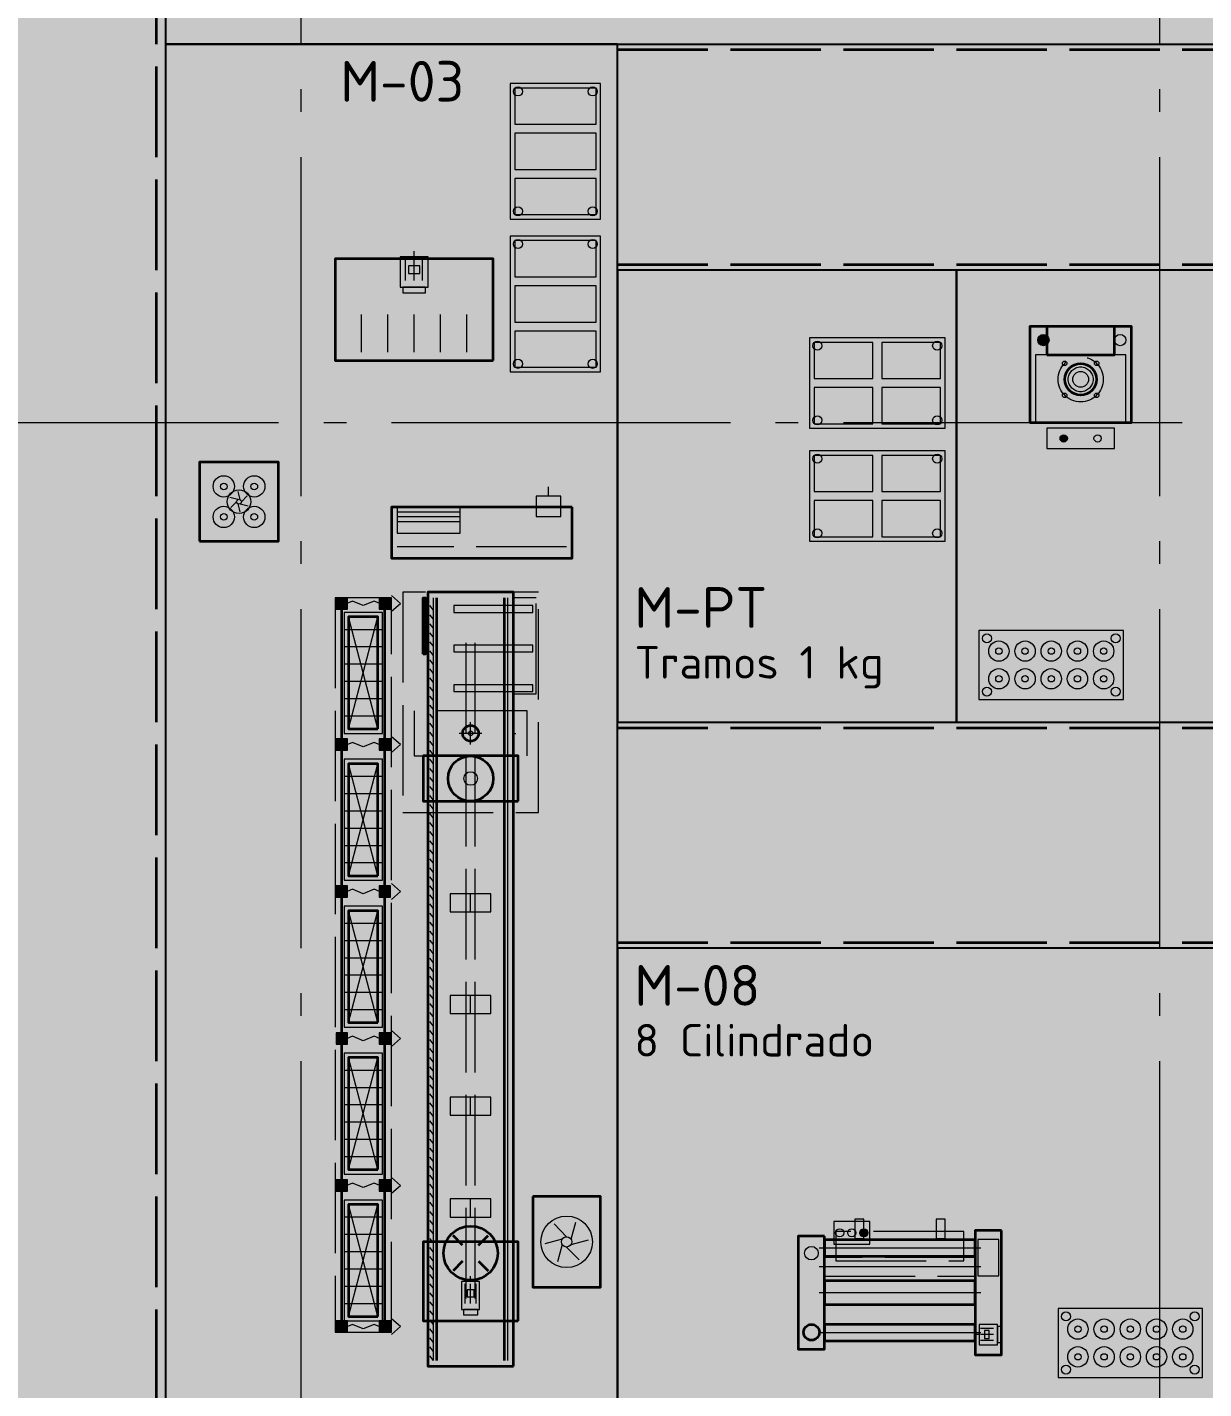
# Model space of a CAD drawing. Header units: millimetres. Extents: x 0 to 1189, y 0 to 841.
# Drawn here: x 235.9 to 287.9, y 530 to 590.2 of the extents above; entities that cross this region are included whole.
import ezdxf
from ezdxf.enums import TextEntityAlignment as Align

# ---------------------------------------------------------------- set-up
doc = ezdxf.new("R2010")
doc.units = ezdxf.units.MM
doc.linetypes.add('IRAM-E-TRAZOS', pattern=[5, 4, -1])
doc.linetypes.add('IRAM-F-TRAZO-PUNTO', pattern=[20, 15, -2, 1, -2])
for name, color, linetype, lineweight in [('A-EJE', 1, 'IRAM-F-TRAZO-PUNTO', 18), ('A-EQUIPO-FINO', 8, 'CONTINUOUS', 13), ('A-EQUIPO-OCULTO', 8, 'IRAM-E-TRAZOS', 13), ('A-EQUIPO-RELLENO', 9, 'CONTINUOUS', 13), ('A-RELLENO', 9, 'CONTINUOUS', 13), ('A-SECTOR', 1, 'CONTINUOUS', 25), ('A-SECTOR-TXT', 1, 'CONTINUOUS', 25), ('A-SEGURIDAD', 1, 'IRAM-E-TRAZOS', 18)]:
    doc.layers.add(name, color=color, linetype=linetype, lineweight=lineweight)
doc.layers.add('A-EQUIPO', color=30, linetype='CONTINUOUS', lineweight=35, true_color=0xe67800)
doc.layers.add('A-PASILLO', color=2, linetype='IRAM-E-TRAZOS', lineweight=35, true_color=0xd7a500)
doc.styles.add('ISO3098', font='isocpeur.ttf')

msp = doc.modelspace()

# ---------------------------------------------------------------- hatches: boundary and pattern name
at = {"layer": 'A-EQUIPO-RELLENO', "true_color": 0xeeeeee}
h = msp.add_hatch(color=7, dxfattribs=at)
h.dxf.hatch_style = 1
h.paths.add_polyline_path([(257.25, 581.75), (261.25, 581.75), (261.25, 587.75), (257.25, 587.75)])
at = {"layer": 'A-EQUIPO-RELLENO', "true_color": 0xfaecc8}
h = msp.add_hatch(color=7, dxfattribs=at)
h.dxf.hatch_style = 1
h.paths.add_polyline_path([(257.45, 585.95), (261.05, 585.95), (261.05, 587.55), (257.45, 587.55)])
h = msp.add_hatch(color=7, dxfattribs=at)
h.dxf.hatch_style = 1
h.paths.add_polyline_path([(257.45, 583.95), (261.05, 583.95), (261.05, 585.55), (257.45, 585.55)])
h = msp.add_hatch(color=7, dxfattribs=at)
h.dxf.hatch_style = 1
h.paths.add_polyline_path([(257.45, 581.95), (261.05, 581.95), (261.05, 583.55), (257.45, 583.55)])
at = {"layer": 'A-EQUIPO-RELLENO', "true_color": 0xeeeeee}
h = msp.add_hatch(color=7, dxfattribs=at)
h.dxf.hatch_style = 1
h.paths.add_polyline_path([(257.25, 575), (261.25, 575), (261.25, 581), (257.25, 581)])
at = {"layer": 'A-EQUIPO-RELLENO', "true_color": 0xfaecc8}
h = msp.add_hatch(color=7, dxfattribs=at)
h.dxf.hatch_style = 1
h.paths.add_polyline_path([(257.45, 579.2), (261.05, 579.2), (261.05, 580.8), (257.45, 580.8)])
at = {"layer": 'A-EQUIPO-RELLENO', "true_color": 0xd7e1d7}
h = msp.add_hatch(color=7, dxfattribs=at)
h.dxf.hatch_style = 1
h.paths.add_polyline_path([(256.5, 575.5), (256.5, 580), (249.5, 580), (249.5, 575.5)])
at = {"layer": 'A-EQUIPO-RELLENO', "true_color": 0xcdd0d4}
h = msp.add_hatch(color=7, dxfattribs=at)
h.dxf.hatch_style = 1
h.paths.add_polyline_path([(253.625, 578.74), (253.625, 580.09), (252.375, 580.09), (252.375, 578.74)])
at = {"layer": 'A-EQUIPO-RELLENO', "true_color": 0xfaecc8}
h = msp.add_hatch(color=7, dxfattribs=at)
h.dxf.hatch_style = 1
h.paths.add_polyline_path([(257.45, 577.2), (261.05, 577.2), (261.05, 578.8), (257.45, 578.8)])
h = msp.add_hatch(color=7, dxfattribs=at)
h.dxf.hatch_style = 1
h.paths.add_polyline_path([(257.45, 575.2), (261.05, 575.2), (261.05, 576.8), (257.45, 576.8)])
at = {"layer": 'A-EQUIPO-RELLENO', "true_color": 0xeeeeee}
h = msp.add_hatch(color=7, dxfattribs=at)
h.dxf.hatch_style = 1
h.paths.add_polyline_path([(280.25, 572.75), (284.75, 572.75), (284.75, 577), (280.25, 577)])
at = {"layer": 'A-EQUIPO-RELLENO', "true_color": 0xffffff}
h = msp.add_hatch(color=7, dxfattribs=at)
h.dxf.hatch_style = 1
h.paths.add_polyline_path([(281.1, 576.4), (281.091, 576.465), (281.067, 576.525), (281.027, 576.577), (280.975, 576.617), (280.915, 576.641), (280.85, 576.65), (280.785, 576.641), (280.725, 576.617), (280.673, 576.577), (280.633, 576.525), (280.609, 576.465), (280.6, 576.4), (280.609, 576.335), (280.633, 576.275), (280.673, 576.223), (280.725, 576.183), (280.785, 576.159), (280.85, 576.15), (280.915, 576.159), (280.975, 576.183), (281.027, 576.223), (281.067, 576.275), (281.091, 576.335)])
at = {"layer": 'A-EQUIPO-RELLENO', "true_color": 0xcdd0d4}
h = msp.add_hatch(color=7, dxfattribs=at)
h.dxf.hatch_style = 1
h.paths.add_polyline_path([(281, 575.75), (284, 575.75), (284, 577), (281, 577)])
at = {"layer": 'A-EQUIPO-RELLENO', "true_color": 0xeeeeee}
h = msp.add_hatch(color=7, dxfattribs=at)
h.dxf.hatch_style = 1
h.paths.add_polyline_path([(270.5, 572.5), (276.5, 572.5), (276.5, 576.5), (270.5, 576.5)])
at = {"layer": 'A-EQUIPO-RELLENO', "true_color": 0xfaecc8}
h = msp.add_hatch(color=7, dxfattribs=at)
h.dxf.hatch_style = 1
h.paths.add_polyline_path([(270.7, 574.7), (273.3, 574.7), (273.3, 576.3), (270.7, 576.3)])
h = msp.add_hatch(color=7, dxfattribs=at)
h.dxf.hatch_style = 1
h.paths.add_polyline_path([(273.7, 574.7), (276.3, 574.7), (276.3, 576.3), (273.7, 576.3)])
h = msp.add_hatch(color=7, dxfattribs=at)
h.dxf.hatch_style = 1
h.paths.add_polyline_path([(270.7, 572.7), (273.3, 572.7), (273.3, 574.3), (270.7, 574.3)])
h = msp.add_hatch(color=7, dxfattribs=at)
h.dxf.hatch_style = 1
h.paths.add_polyline_path([(273.7, 572.7), (276.3, 572.7), (276.3, 574.3), (273.7, 574.3)])
at = {"layer": 'A-EQUIPO-RELLENO', "true_color": 0xcdd0d4}
h = msp.add_hatch(color=7, dxfattribs=at)
h.dxf.hatch_style = 1
h.paths.add_polyline_path([(281, 571.6), (284, 571.6), (284, 572.5), (281, 572.5)])
at = {"layer": 'A-EQUIPO-RELLENO', "true_color": 0xdc2828}
h = msp.add_hatch(color=7, dxfattribs=at)
h.dxf.hatch_style = 1
h.paths.add_polyline_path([(281.912, 572.05), (281.906, 572.092), (281.89, 572.131), (281.865, 572.165), (281.831, 572.19), (281.792, 572.206), (281.75, 572.212), (281.708, 572.206), (281.669, 572.19), (281.635, 572.165), (281.61, 572.131), (281.594, 572.092), (281.588, 572.05), (281.594, 572.008), (281.61, 571.969), (281.635, 571.935), (281.669, 571.91), (281.708, 571.894), (281.75, 571.888), (281.792, 571.894), (281.831, 571.91), (281.865, 571.935), (281.89, 571.969), (281.906, 572.008)])
at = {"layer": 'A-EQUIPO-RELLENO', "true_color": 0xeeeeee}
h = msp.add_hatch(color=7, dxfattribs=at)
h.dxf.hatch_style = 1
h.paths.add_polyline_path([(270.5, 567.5), (276.5, 567.5), (276.5, 571.5), (270.5, 571.5)])
at = {"layer": 'A-EQUIPO-RELLENO', "true_color": 0xfaecc8}
h = msp.add_hatch(color=7, dxfattribs=at)
h.dxf.hatch_style = 1
h.paths.add_polyline_path([(270.7, 569.7), (273.3, 569.7), (273.3, 571.3), (270.7, 571.3)])
h = msp.add_hatch(color=7, dxfattribs=at)
h.dxf.hatch_style = 1
h.paths.add_polyline_path([(273.7, 569.7), (276.3, 569.7), (276.3, 571.3), (273.7, 571.3)])
at = {"layer": 'A-EQUIPO-RELLENO', "true_color": 0xe6e6dc}
h = msp.add_hatch(color=7, dxfattribs=at)
h.dxf.hatch_style = 1
h.paths.add_polyline_path([(243.5, 567.5), (247, 567.5), (247, 571), (243.5, 571)])
at = {"layer": 'A-EQUIPO-RELLENO', "true_color": 0xcdd0d4}
h = msp.add_hatch(color=7, dxfattribs=at)
h.dxf.hatch_style = 1
h.paths.add_polyline_path([(259.5, 569.5), (258.4, 569.5), (258.4, 568.6), (259.5, 568.6)])
at = {"layer": 'A-EQUIPO-RELLENO', "true_color": 0xfaecc8}
h = msp.add_hatch(color=7, dxfattribs=at)
h.dxf.hatch_style = 1
h.paths.add_polyline_path([(270.7, 567.7), (273.3, 567.7), (273.3, 569.3), (270.7, 569.3)])
h = msp.add_hatch(color=7, dxfattribs=at)
h.dxf.hatch_style = 1
h.paths.add_polyline_path([(273.7, 567.7), (276.3, 567.7), (276.3, 569.3), (273.7, 569.3)])
at = {"layer": 'A-EQUIPO-RELLENO', "true_color": 0xeedec0}
h = msp.add_hatch(color=7, dxfattribs=at)
h.dxf.hatch_style = 1
h.paths.add_polyline_path([(260, 569), (252, 569), (252, 566.75), (260, 566.75)])
at = {"layer": 'A-EQUIPO-RELLENO', "true_color": 0xeeeeee}
h = msp.add_hatch(color=7, dxfattribs=at)
h.dxf.hatch_style = 1
h.paths.add_polyline_path([(257.4, 531), (257.4, 565.25), (253.6, 565.25), (253.6, 531)])
at = {"layer": 'A-EQUIPO-RELLENO', "true_color": 0x969ba0}
h = msp.add_hatch(color=7, dxfattribs=at)
h.dxf.hatch_style = 1
h.paths.add_polyline_path([(250.05, 564.5), (250.05, 565), (249.55, 565), (249.55, 564.5)])
h = msp.add_hatch(color=7, dxfattribs=at)
h.dxf.hatch_style = 1
h.paths.add_polyline_path([(251.95, 564.5), (251.95, 565), (251.45, 565), (251.45, 564.5)])
at = {"layer": 'A-EQUIPO-RELLENO', "true_color": 0xcdd0d4}
h = msp.add_hatch(color=7, dxfattribs=at)
h.dxf.hatch_style = 1
h.paths.add_polyline_path([(253.4, 562.5), (253.4, 565), (253.5, 565), (253.5, 562.5)])
h = msp.add_hatch(color=7, dxfattribs=at)
h.dxf.hatch_style = 1
h.paths.add_polyline_path([(258.25, 564.35), (258.25, 564.65), (254.75, 564.65), (254.75, 564.35)])
at = {"layer": 'A-EQUIPO-RELLENO', "true_color": 0xeedec0}
h = msp.add_hatch(color=7, dxfattribs=at)
h.dxf.hatch_style = 1
h.paths.add_polyline_path([(251.6, 559), (251.6, 564.35), (249.9, 564.35), (249.9, 559)])
at = {"layer": 'A-EQUIPO-RELLENO', "true_color": 0xeeeeee}
h = msp.add_hatch(color=7, dxfattribs=at)
h.dxf.hatch_style = 1
h.paths.add_polyline_path([(278, 560.5), (284.4, 560.5), (284.4, 563.55), (278, 563.55)])
at = {"layer": 'A-EQUIPO-RELLENO', "true_color": 0xcdd0d4}
h = msp.add_hatch(color=7, dxfattribs=at)
h.dxf.hatch_style = 1
h.paths.add_polyline_path([(258.25, 562.6), (258.25, 562.9), (254.75, 562.9), (254.75, 562.6)])
h = msp.add_hatch(color=7, dxfattribs=at)
h.dxf.hatch_style = 1
h.paths.add_polyline_path([(258.25, 560.85), (258.25, 561.15), (254.75, 561.15), (254.75, 560.85)])
at = {"layer": 'A-EQUIPO-RELLENO', "true_color": 0xe2e7ee}
h = msp.add_hatch(color=7, dxfattribs=at)
h.dxf.hatch_style = 1
h.paths.add_polyline_path([(258, 558), (258, 560), (253, 560), (253, 558)])
at = {"layer": 'A-EQUIPO-RELLENO', "true_color": 0x969ba0}
h = msp.add_hatch(color=7, dxfattribs=at)
h.dxf.hatch_style = 1
h.paths.add_polyline_path([(250.05, 558.25), (250.05, 558.75), (249.55, 558.75), (249.55, 558.25)])
h = msp.add_hatch(color=7, dxfattribs=at)
h.dxf.hatch_style = 1
h.paths.add_polyline_path([(251.95, 558.25), (251.95, 558.75), (251.45, 558.75), (251.45, 558.25)])
at = {"layer": 'A-EQUIPO-RELLENO', "true_color": 0xeedec0}
h = msp.add_hatch(color=7, dxfattribs=at)
h.dxf.hatch_style = 1
h.paths.add_polyline_path([(251.6, 552.5), (251.6, 557.85), (249.9, 557.85), (249.9, 552.5)])
at = {"layer": 'A-EQUIPO-RELLENO', "true_color": 0xcdd0d4}
h = msp.add_hatch(color=7, dxfattribs=at)
h.dxf.hatch_style = 1
h.paths.add_polyline_path([(257.6, 556), (257.6, 558), (253.4, 558), (253.4, 556)])
at = {"layer": 'A-EQUIPO-RELLENO', "true_color": 0x969ba0}
h = msp.add_hatch(color=7, dxfattribs=at)
h.dxf.hatch_style = 1
h.paths.add_polyline_path([(250.05, 551.75), (250.05, 552.25), (249.55, 552.25), (249.55, 551.75)])
h = msp.add_hatch(color=7, dxfattribs=at)
h.dxf.hatch_style = 1
h.paths.add_polyline_path([(251.95, 551.75), (251.95, 552.25), (251.45, 552.25), (251.45, 551.75)])
at = {"layer": 'A-EQUIPO-RELLENO', "true_color": 0xcdd0d4}
h = msp.add_hatch(color=7, dxfattribs=at)
h.dxf.hatch_style = 1
h.paths.add_polyline_path([(256.4, 551.1), (256.4, 551.9), (254.6, 551.9), (254.6, 551.1)])
at = {"layer": 'A-EQUIPO-RELLENO', "true_color": 0xeedec0}
h = msp.add_hatch(color=7, dxfattribs=at)
h.dxf.hatch_style = 1
h.paths.add_polyline_path([(251.6, 546), (251.6, 551.35), (249.9, 551.35), (249.9, 546)])
at = {"layer": 'A-EQUIPO-RELLENO', "true_color": 0xcdd0d4}
h = msp.add_hatch(color=7, dxfattribs=at)
h.dxf.hatch_style = 1
h.paths.add_polyline_path([(256.4, 546.6), (256.4, 547.4), (254.6, 547.4), (254.6, 546.6)])
at = {"layer": 'A-EQUIPO-RELLENO', "true_color": 0x969ba0}
h = msp.add_hatch(color=7, dxfattribs=at)
h.dxf.hatch_style = 1
h.paths.add_polyline_path([(250.05, 545.25), (250.05, 545.75), (249.55, 545.75), (249.55, 545.25)])
h = msp.add_hatch(color=7, dxfattribs=at)
h.dxf.hatch_style = 1
h.paths.add_polyline_path([(251.95, 545.25), (251.95, 545.75), (251.45, 545.75), (251.45, 545.25)])
at = {"layer": 'A-EQUIPO-RELLENO', "true_color": 0xeedec0}
h = msp.add_hatch(color=7, dxfattribs=at)
h.dxf.hatch_style = 1
h.paths.add_polyline_path([(251.6, 539.5), (251.6, 544.85), (249.9, 544.85), (249.9, 539.5)])
at = {"layer": 'A-EQUIPO-RELLENO', "true_color": 0xcdd0d4}
h = msp.add_hatch(color=7, dxfattribs=at)
h.dxf.hatch_style = 1
h.paths.add_polyline_path([(256.4, 542.1), (256.4, 542.9), (254.6, 542.9), (254.6, 542.1)])
at = {"layer": 'A-EQUIPO-RELLENO', "true_color": 0x969ba0}
h = msp.add_hatch(color=7, dxfattribs=at)
h.dxf.hatch_style = 1
h.paths.add_polyline_path([(250.05, 538.75), (250.05, 539.25), (249.55, 539.25), (249.55, 538.75)])
h = msp.add_hatch(color=7, dxfattribs=at)
h.dxf.hatch_style = 1
h.paths.add_polyline_path([(251.95, 538.75), (251.95, 539.25), (251.45, 539.25), (251.45, 538.75)])
at = {"layer": 'A-EQUIPO-RELLENO', "true_color": 0xeedec0}
h = msp.add_hatch(color=7, dxfattribs=at)
h.dxf.hatch_style = 1
h.paths.add_polyline_path([(251.6, 533), (251.6, 538.35), (249.9, 538.35), (249.9, 533)])
at = {"layer": 'A-EQUIPO-RELLENO', "true_color": 0xcdd0d4}
h = msp.add_hatch(color=7, dxfattribs=at)
h.dxf.hatch_style = 1
h.paths.add_polyline_path([(256.4, 537.6), (256.4, 538.4), (254.6, 538.4), (254.6, 537.6)])
at = {"layer": 'A-EQUIPO-RELLENO', "true_color": 0xd7e6f5}
h = msp.add_hatch(color=7, dxfattribs=at)
h.dxf.hatch_style = 1
h.paths.add_polyline_path([(258.25, 538.5), (258.25, 534.5), (261.25, 534.5), (261.25, 538.5)])
at = {"layer": 'A-EQUIPO-RELLENO', "true_color": 0xcdd0d4}
h = msp.add_hatch(color=7, dxfattribs=at)
h.dxf.hatch_style = 1
h.paths.add_polyline_path([(273.17, 537.4), (271.57, 537.4), (271.57, 536.4), (273.17, 536.4)])
h = msp.add_hatch(color=7, dxfattribs=at)
h.dxf.hatch_style = 1
h.paths.add_polyline_path([(272.9, 537.5), (272.5, 537.5), (272.5, 536.642), (272.9, 536.642)])
h = msp.add_hatch(color=7, dxfattribs=at)
h.dxf.hatch_style = 1
h.paths.add_polyline_path([(276.5, 537.5), (276.1, 537.5), (276.1, 536.642), (276.5, 536.642)])
at = {"layer": 'A-EQUIPO-RELLENO', "true_color": 0xdc2828}
h = msp.add_hatch(color=7, dxfattribs=at)
h.dxf.hatch_style = 1
h.paths.add_polyline_path([(272.723, 536.9), (272.729, 536.853), (272.747, 536.81), (272.776, 536.773), (272.813, 536.744), (272.857, 536.726), (272.903, 536.72), (272.95, 536.726), (272.993, 536.744), (273.031, 536.773), (273.059, 536.81), (273.077, 536.853), (273.083, 536.9), (273.077, 536.947), (273.059, 536.99), (273.031, 537.027), (272.993, 537.056), (272.95, 537.074), (272.903, 537.08), (272.857, 537.074), (272.813, 537.056), (272.776, 537.027), (272.747, 536.99), (272.729, 536.947)])
at = {"layer": 'A-EQUIPO-RELLENO', "true_color": 0xcdd0d4}
h = msp.add_hatch(color=7, dxfattribs=at)
h.dxf.hatch_style = 1
h.paths.add_polyline_path([(279, 537), (277.83, 537), (277.83, 531.5), (279, 531.5)])
h = msp.add_hatch(color=7, dxfattribs=at)
h.dxf.hatch_style = 1
h.paths.add_polyline_path([(257.6, 533), (257.6, 536.5), (253.4, 536.5), (253.4, 533)])
h = msp.add_hatch(color=7, dxfattribs=at)
h.dxf.hatch_style = 1
h.paths.add_polyline_path([(271.17, 536.75), (270, 536.75), (270, 531.75), (271.17, 531.75)])
at = {"layer": 'A-EQUIPO-RELLENO', "true_color": 0xeeeeee}
h = msp.add_hatch(color=7, dxfattribs=at)
h.dxf.hatch_style = 1
h.paths.add_polyline_path([(277.83, 536.59), (271.17, 536.59), (271.17, 535.862), (277.83, 535.862)])
h = msp.add_hatch(color=7, dxfattribs=at)
h.dxf.hatch_style = 1
h.paths.add_polyline_path([(278.883, 536.6), (277.947, 536.6), (277.947, 535), (278.883, 535)])
at = {"layer": 'A-EQUIPO-RELLENO', "true_color": 0xcdd0d4}
h = msp.add_hatch(color=7, dxfattribs=at)
h.dxf.hatch_style = 1
h.paths.add_polyline_path([(255.9, 533.5), (255.9, 534.75), (255.1, 534.75), (255.1, 533.5)])
at = {"layer": 'A-EQUIPO-RELLENO', "true_color": 0xe2e7ee}
h = msp.add_hatch(color=7, dxfattribs=at)
h.dxf.hatch_style = 1
h.paths.add_polyline_path([(277.83, 534.77), (271.17, 534.77), (271.17, 533.73), (277.83, 533.73)])
at = {"layer": 'A-EQUIPO-RELLENO', "true_color": 0xeeeeee}
h = msp.add_hatch(color=7, dxfattribs=at)
h.dxf.hatch_style = 1
h.paths.add_polyline_path([(281.5, 530.5), (287.9, 530.5), (287.9, 533.55), (281.5, 533.55)])
at = {"layer": 'A-EQUIPO-RELLENO', "true_color": 0x969ba0}
h = msp.add_hatch(color=7, dxfattribs=at)
h.dxf.hatch_style = 1
h.paths.add_polyline_path([(250.05, 532.5), (250.05, 533), (249.55, 533), (249.55, 532.5)])
h = msp.add_hatch(color=7, dxfattribs=at)
h.dxf.hatch_style = 1
h.paths.add_polyline_path([(251.95, 532.5), (251.95, 533), (251.45, 533), (251.45, 532.5)])
at = {"layer": 'A-EQUIPO-RELLENO', "true_color": 0xeeeeee}
h = msp.add_hatch(color=7, dxfattribs=at)
h.dxf.hatch_style = 1
h.paths.add_polyline_path([(277.83, 532.846), (271.17, 532.846), (271.17, 532.118), (277.83, 532.118)])
at = {"layer": 'A-EQUIPO-RELLENO', "true_color": 0xcdd0d4}
h = msp.add_hatch(color=7, dxfattribs=at)
h.dxf.hatch_style = 1
h.paths.add_polyline_path([(278.825, 532.85), (278.005, 532.85), (278.005, 531.95), (278.825, 531.95)])
at = {"layer": 'A-RELLENO', "true_color": 0xe2e2e2}
h = msp.add_hatch(color=7, dxfattribs=at)
h.dxf.hatch_style = 1
h.paths.add_polyline_path([(217, 484.5), (242, 484.5), (242, 619.5), (217, 619.5)])
at = {"layer": 'A-RELLENO', "true_color": 0xfde4c8}
h = msp.add_hatch(color=7, dxfattribs=at)
h.dxf.hatch_style = 1
h.paths.add_polyline_path([(242, 589.5), (299, 589.5), (299, 609.5), (242, 609.5)])
h = msp.add_hatch(color=7, dxfattribs=at)
h.dxf.hatch_style = 1
h.paths.add_polyline_path([(242, 521.5), (262, 521.5), (262, 589.5), (242, 589.5)])
at = {"layer": 'A-RELLENO', "true_color": 0xf6f6f6}
h = msp.add_hatch(color=7, dxfattribs=at)
h.dxf.hatch_style = 1
h.paths.add_polyline_path([(262, 579.5), (348.5, 579.5), (348.5, 589.5), (262, 589.5)])
at = {"layer": 'A-RELLENO', "true_color": 0xfde4c8}
h = msp.add_hatch(color=7, dxfattribs=at)
h.dxf.hatch_style = 1
h.paths.add_polyline_path([(262, 559.5), (277, 559.5), (277, 579.5), (262, 579.5)])
h = msp.add_hatch(color=7, dxfattribs=at)
h.dxf.hatch_style = 1
h.paths.add_polyline_path([(277, 559.5), (305, 559.5), (305, 579.5), (277, 579.5)])
at = {"layer": 'A-RELLENO', "true_color": 0xf6f6f6}
h = msp.add_hatch(color=7, dxfattribs=at)
h.dxf.hatch_style = 1
h.paths.add_polyline_path([(262, 549.5), (348.5, 549.5), (348.5, 559.5), (262, 559.5)])
at = {"layer": 'A-RELLENO', "true_color": 0xfde4c8}
h = msp.add_hatch(color=7, dxfattribs=at)
h.dxf.hatch_style = 1
h.paths.add_polyline_path([(262, 529.5), (289, 529.5), (289, 549.5), (262, 549.5)])

# ---------------------------------------------------------------- linework, layer by layer
at = {"layer": 'A-EJE'}
for p, q in [((248, 369.5), (248, 622.5)), ((286, 369.5), (286, 622.5)), ((152, 572.75), (572, 572.75)), ((278.08, 536.226), (270.92, 536.226)), ((278.08, 535.394), (270.92, 535.394)), ((278.08, 534.25), (270.92, 534.25)), ((278.08, 532.482), (270.92, 532.482))]:
    msp.add_line(p, q, dxfattribs=at)
at = {"layer": 'A-EQUIPO'}
for p, q in [((249.8, 532.5), (249.8, 565)), ((251.7, 532.5), (251.7, 565)), ((254, 531.25), (254, 565)), ((257, 531.25), (257, 565)), ((255.146, 536.354), (254.722, 536.778)), ((255.854, 536.354), (256.278, 536.778)), ((255.146, 535.646), (254.722, 535.222)), ((255.854, 535.646), (256.278, 535.222))]:
    msp.add_line(p, q, dxfattribs=at)
for points in [[(256.5, 575.5), (256.5, 580), (249.5, 580), (249.5, 575.5)], [(280.25, 572.75), (284.75, 572.75), (284.75, 577), (280.25, 577)], [(281, 575.75), (284, 575.75), (284, 577), (281, 577)], [(243.5, 567.5), (247, 567.5), (247, 571), (243.5, 571)], [(260, 569), (252, 569), (252, 566.75), (260, 566.75)], [(257.4, 531), (257.4, 565.25), (253.6, 565.25), (253.6, 531)], [(253.4, 562.5), (253.4, 565), (253.5, 565), (253.5, 562.5)], [(251.4, 559.2), (251.4, 564.15), (250.1, 564.15), (250.1, 559.2)], [(257.6, 556), (257.6, 558), (253.4, 558), (253.4, 556)], [(251.4, 552.7), (251.4, 557.65), (250.1, 557.65), (250.1, 552.7)], [(251.4, 546.2), (251.4, 551.15), (250.1, 551.15), (250.1, 546.2)], [(251.4, 539.7), (251.4, 544.65), (250.1, 544.65), (250.1, 539.7)], [(251.4, 533.2), (251.4, 538.15), (250.1, 538.15), (250.1, 533.2)], [(258.25, 538.5), (258.25, 534.5), (261.25, 534.5), (261.25, 538.5)], [(279, 537), (277.83, 537), (277.83, 531.5), (279, 531.5)], [(257.6, 533), (257.6, 536.5), (253.4, 536.5), (253.4, 533)], [(271.17, 536.75), (270, 536.75), (270, 531.75), (271.17, 531.75)], [(277.83, 536.59), (271.17, 536.59), (271.17, 535.862), (277.83, 535.862)], [(277.83, 534.77), (271.17, 534.77), (271.17, 533.73), (277.83, 533.73)], [(277.83, 532.846), (271.17, 532.846), (271.17, 532.118), (277.83, 532.118)]]:
    msp.add_lwpolyline(points, close=True, dxfattribs=at)
for centre, radius in [((282.5, 574.663), 0.7), ((255.5, 559), 0.35), ((255.5, 557), 1), ((255.5, 536), 1.2), ((270.585, 532.5), 0.35)]:
    msp.add_circle(centre, radius, dxfattribs=at)
at = {"layer": 'A-EQUIPO-FINO'}
for p, q in [((253, 580.09), (253, 580.333)), ((252.625, 579.037), (252.625, 579.982)), ((253, 579.037), (253, 579.982)), ((253.375, 579.037), (253.375, 579.982)), ((250.667, 575.86), (250.667, 577.525)), ((251.833, 575.86), (251.833, 577.525)), ((253, 575.86), (253, 577.525)), ((254.167, 575.86), (254.167, 577.525)), ((255.333, 575.86), (255.333, 577.525)), ((280.712, 576.538), (280.673, 576.577)), ((280.85, 576.595), (280.85, 576.65)), ((280.85, 576.4), (281.025, 576.525)), ((280.988, 576.538), (281.027, 576.577)), ((280.655, 576.4), (280.6, 576.4)), ((280.712, 576.262), (280.673, 576.223)), ((280.988, 576.262), (281.027, 576.223)), ((281.045, 576.4), (281.1, 576.4)), ((258.95, 569.5), (258.95, 569.9)), ((255.04, 568.788), (252.25, 568.788)), ((255.04, 568.575), (252.25, 568.575)), ((255.04, 568.362), (252.25, 568.362)), ((253.4, 562.5), (253.5, 565)), ((253.85, 564.45), (253.7, 564.65)), ((253.85, 531.25), (253.85, 565)), ((257.15, 531.25), (257.15, 565)), ((251.4, 559.2), (250.1, 564.15)), ((250.1, 559.2), (251.4, 564.15)), ((253.85, 564.05), (253.7, 564.25)), ((251.6, 563.586), (249.9, 563.586)), ((253.85, 563.65), (253.7, 563.85)), ((253.85, 563.25), (253.7, 563.45)), ((251.6, 562.821), (249.9, 562.821)), ((253.85, 562.85), (253.7, 563.05)), ((253.85, 562.45), (253.7, 562.65)), ((253.85, 562.05), (253.7, 562.25)), ((251.6, 562.057), (249.9, 562.057)), ((253.85, 561.65), (253.7, 561.85)), ((251.6, 561.293), (249.9, 561.293)), ((253.85, 561.25), (253.7, 561.45)), ((253.85, 560.85), (253.7, 561.05)), ((251.6, 560.529), (249.9, 560.529)), ((253.85, 560.45), (253.7, 560.65)), ((251.6, 559.764), (249.9, 559.764)), ((253.85, 560.05), (253.7, 560.25)), ((253.85, 559.65), (253.7, 559.85)), ((253.85, 559.25), (253.7, 559.45)), ((255.5, 558.5), (255.5, 559.5)), ((253.85, 558.85), (253.7, 559.05)), ((253.85, 558.45), (253.7, 558.65)), ((256, 559), (255, 559)), ((253.85, 558.05), (253.7, 558.25)), ((253.85, 557.65), (253.7, 557.85)), ((251.4, 552.7), (250.1, 557.65)), ((250.1, 552.7), (251.4, 557.65)), ((253.85, 557.25), (253.7, 557.45)), ((251.6, 557.086), (249.9, 557.086)), ((253.85, 556.85), (253.7, 557.05)), ((253.85, 556.45), (253.7, 556.65)), ((251.6, 556.321), (249.9, 556.321)), ((253.85, 556.05), (253.7, 556.25)), ((251.6, 555.557), (249.9, 555.557)), ((253.85, 555.65), (253.7, 555.85)), ((253.85, 555.25), (253.7, 555.45)), ((253.85, 554.85), (253.7, 555.05)), ((251.6, 554.793), (249.9, 554.793)), ((253.85, 554.45), (253.7, 554.65)), ((253.85, 554.05), (253.7, 554.25)), ((251.6, 554.029), (249.9, 554.029)), ((253.85, 553.65), (253.7, 553.85)), ((251.6, 553.264), (249.9, 553.264)), ((253.85, 553.25), (253.7, 553.45)), ((253.85, 552.85), (253.7, 553.05)), ((253.85, 552.45), (253.7, 552.65)), ((253.85, 552.05), (253.7, 552.25)), ((253.85, 551.65), (253.7, 551.85)), ((255.5, 551.1), (255.5, 551.9)), ((253.85, 551.25), (253.7, 551.45)), ((251.4, 546.2), (250.1, 551.15)), ((250.1, 546.2), (251.4, 551.15)), ((253.85, 550.85), (253.7, 551.05)), ((253.85, 550.45), (253.7, 550.65)), ((251.6, 550.586), (249.9, 550.586)), ((253.85, 550.05), (253.7, 550.25)), ((251.6, 549.821), (249.9, 549.821)), ((253.85, 549.65), (253.7, 549.85)), ((253.85, 549.25), (253.7, 549.45)), ((251.6, 549.057), (249.9, 549.057)), ((253.85, 548.85), (253.7, 549.05)), ((251.6, 548.293), (249.9, 548.293)), ((253.85, 548.45), (253.7, 548.65)), ((253.85, 548.05), (253.7, 548.25)), ((253.85, 547.65), (253.7, 547.85)), ((251.6, 547.529), (249.9, 547.529)), ((253.85, 547.25), (253.7, 547.45)), ((253.85, 546.85), (253.7, 547.05)), ((255.5, 546.6), (255.5, 547.4)), ((251.6, 546.764), (249.9, 546.764)), ((253.85, 546.45), (253.7, 546.65)), ((253.85, 546.05), (253.7, 546.25)), ((253.85, 545.65), (253.7, 545.85)), ((253.85, 545.25), (253.7, 545.45)), ((251.4, 539.7), (250.1, 544.65)), ((250.1, 539.7), (251.4, 544.65)), ((253.85, 544.85), (253.7, 545.05)), ((253.85, 544.45), (253.7, 544.65)), ((251.6, 544.086), (249.9, 544.086)), ((253.85, 544.05), (253.7, 544.25)), ((253.85, 543.65), (253.7, 543.85)), ((253.85, 543.25), (253.7, 543.45)), ((251.6, 543.321), (249.9, 543.321)), ((253.85, 542.85), (253.7, 543.05)), ((255.5, 542.1), (255.5, 542.9)), ((251.6, 542.557), (249.9, 542.557)), ((253.85, 542.45), (253.7, 542.65)), ((253.85, 542.05), (253.7, 542.25)), ((251.6, 541.793), (249.9, 541.793)), ((253.85, 541.65), (253.7, 541.85)), ((251.6, 541.029), (249.9, 541.029)), ((253.85, 541.25), (253.7, 541.45)), ((253.85, 540.85), (253.7, 541.05)), ((253.85, 540.45), (253.7, 540.65)), ((251.6, 540.264), (249.9, 540.264)), ((253.85, 540.05), (253.7, 540.25)), ((253.85, 539.65), (253.7, 539.85)), ((253.85, 539.25), (253.7, 539.45)), ((253.85, 538.85), (253.7, 539.05)), ((253.85, 538.45), (253.7, 538.65)), ((251.4, 533.2), (250.1, 538.15)), ((250.1, 533.2), (251.4, 538.15)), ((253.85, 538.05), (253.7, 538.25)), ((255.5, 537.6), (255.5, 538.4)), ((251.6, 537.586), (249.9, 537.586)), ((253.85, 537.65), (253.7, 537.85)), ((253.85, 537.25), (253.7, 537.45)), ((251.6, 536.821), (249.9, 536.821)), ((253.85, 536.85), (253.7, 537.05)), ((253.85, 536.45), (253.7, 536.65)), ((253.85, 536.05), (253.7, 536.25)), ((251.6, 536.057), (249.9, 536.057)), ((253.85, 535.65), (253.7, 535.85)), ((251.6, 535.293), (249.9, 535.293)), ((253.85, 535.25), (253.7, 535.45)), ((253.85, 534.85), (253.7, 535.05)), ((255.5, 534.75), (255.5, 534.975)), ((251.6, 534.529), (249.9, 534.529)), ((253.85, 534.45), (253.7, 534.65)), ((255.26, 533.775), (255.26, 534.65)), ((255.5, 533.775), (255.5, 534.65)), ((255.74, 533.775), (255.74, 534.65)), ((251.6, 533.764), (249.9, 533.764)), ((253.85, 534.05), (253.7, 534.25)), ((253.85, 533.65), (253.7, 533.85)), ((253.85, 533.25), (253.7, 533.45)), ((253.85, 532.85), (253.7, 533.05)), ((253.85, 532.45), (253.7, 532.65)), ((278.644, 532.67), (278.071, 532.67)), ((253.85, 532.05), (253.7, 532.25)), ((278.005, 532.4), (277.858, 532.4)), ((278.644, 532.4), (278.071, 532.4)), ((278.644, 532.13), (278.071, 532.13)), ((253.85, 531.65), (253.7, 531.85)), ((253.85, 531.25), (253.7, 531.45))]:
    msp.add_line(p, q, dxfattribs=at)
for points in [[(257.25, 581.75), (261.25, 581.75), (261.25, 587.75), (257.25, 587.75)], [(257.45, 585.95), (261.05, 585.95), (261.05, 587.55), (257.45, 587.55)], [(257.45, 583.95), (261.05, 583.95), (261.05, 585.55), (257.45, 585.55)], [(257.45, 581.95), (261.05, 581.95), (261.05, 583.55), (257.45, 583.55)], [(257.25, 575), (261.25, 575), (261.25, 581), (257.25, 581)], [(257.45, 579.2), (261.05, 579.2), (261.05, 580.8), (257.45, 580.8)], [(253.625, 578.74), (253.625, 580.09), (252.375, 580.09), (252.375, 578.74)], [(253.25, 579.348), (253.25, 579.685), (252.75, 579.685), (252.75, 579.348)], [(253.5, 578.497), (253.5, 578.74), (252.5, 578.74), (252.5, 578.497)], [(257.45, 577.2), (261.05, 577.2), (261.05, 578.8), (257.45, 578.8)], [(257.45, 575.2), (261.05, 575.2), (261.05, 576.8), (257.45, 576.8)], [(270.5, 572.5), (276.5, 572.5), (276.5, 576.5), (270.5, 576.5)], [(270.7, 574.7), (273.3, 574.7), (273.3, 576.3), (270.7, 576.3)], [(273.7, 574.7), (276.3, 574.7), (276.3, 576.3), (273.7, 576.3)], [(270.7, 572.7), (273.3, 572.7), (273.3, 574.3), (270.7, 574.3)], [(273.7, 572.7), (276.3, 572.7), (276.3, 574.3), (273.7, 574.3)], [(281, 571.6), (284, 571.6), (284, 572.5), (281, 572.5)], [(270.5, 567.5), (276.5, 567.5), (276.5, 571.5), (270.5, 571.5)], [(270.7, 569.7), (273.3, 569.7), (273.3, 571.3), (270.7, 571.3)], [(273.7, 569.7), (276.3, 569.7), (276.3, 571.3), (273.7, 571.3)], [(259.5, 569.5), (258.4, 569.5), (258.4, 568.6), (259.5, 568.6)], [(270.7, 567.7), (273.3, 567.7), (273.3, 569.3), (270.7, 569.3)], [(273.7, 567.7), (276.3, 567.7), (276.3, 569.3), (273.7, 569.3)], [(255.04, 569), (252.25, 569), (252.25, 567.85), (255.04, 567.85)], [(250.05, 564.5), (250.05, 565), (249.55, 565), (249.55, 564.5)], [(251.95, 564.5), (251.95, 565), (251.45, 565), (251.45, 564.5)], [(258.25, 564.35), (258.25, 564.65), (254.75, 564.65), (254.75, 564.35)], [(251.6, 559), (251.6, 564.35), (249.9, 564.35), (249.9, 559)], [(278, 560.5), (284.4, 560.5), (284.4, 563.55), (278, 563.55)], [(258.25, 562.6), (258.25, 562.9), (254.75, 562.9), (254.75, 562.6)], [(258.25, 560.85), (258.25, 561.15), (254.75, 561.15), (254.75, 560.85)], [(250.05, 558.25), (250.05, 558.75), (249.55, 558.75), (249.55, 558.25)], [(251.95, 558.25), (251.95, 558.75), (251.45, 558.75), (251.45, 558.25)], [(251.6, 552.5), (251.6, 557.85), (249.9, 557.85), (249.9, 552.5)], [(250.05, 551.75), (250.05, 552.25), (249.55, 552.25), (249.55, 551.75)], [(251.95, 551.75), (251.95, 552.25), (251.45, 552.25), (251.45, 551.75)], [(256.4, 551.1), (256.4, 551.9), (254.6, 551.9), (254.6, 551.1)], [(251.6, 546), (251.6, 551.35), (249.9, 551.35), (249.9, 546)], [(256.4, 546.6), (256.4, 547.4), (254.6, 547.4), (254.6, 546.6)], [(250.05, 545.25), (250.05, 545.75), (249.55, 545.75), (249.55, 545.25)], [(251.95, 545.25), (251.95, 545.75), (251.45, 545.75), (251.45, 545.25)], [(251.6, 539.5), (251.6, 544.85), (249.9, 544.85), (249.9, 539.5)], [(256.4, 542.1), (256.4, 542.9), (254.6, 542.9), (254.6, 542.1)], [(250.05, 538.75), (250.05, 539.25), (249.55, 539.25), (249.55, 538.75)], [(251.95, 538.75), (251.95, 539.25), (251.45, 539.25), (251.45, 538.75)], [(251.6, 533), (251.6, 538.35), (249.9, 538.35), (249.9, 533)], [(256.4, 537.6), (256.4, 538.4), (254.6, 538.4), (254.6, 537.6)], [(273.17, 537.4), (271.57, 537.4), (271.57, 536.4), (273.17, 536.4)], [(272.9, 537.5), (272.5, 537.5), (272.5, 536.642), (272.9, 536.642)], [(276.5, 537.5), (276.1, 537.5), (276.1, 536.642), (276.5, 536.642)], [(278.883, 536.6), (277.947, 536.6), (277.947, 535), (278.883, 535)], [(255.9, 533.5), (255.9, 534.75), (255.1, 534.75), (255.1, 533.5)], [(255.66, 534.062), (255.66, 534.375), (255.34, 534.375), (255.34, 534.062)], [(255.82, 533.275), (255.82, 533.5), (255.18, 533.5), (255.18, 533.275)], [(281.5, 530.5), (287.9, 530.5), (287.9, 533.55), (281.5, 533.55)], [(250.05, 532.5), (250.05, 533), (249.55, 533), (249.55, 532.5)], [(251.95, 532.5), (251.95, 533), (251.45, 533), (251.45, 532.5)], [(278.825, 532.85), (278.005, 532.85), (278.005, 531.95), (278.825, 531.95)], [(278.456, 532.58), (278.251, 532.58), (278.251, 532.22), (278.456, 532.22)], [(278.972, 532.76), (278.825, 532.76), (278.825, 532.04), (278.972, 532.04)]]:
    msp.add_lwpolyline(points, close=True, dxfattribs=at)
for points in [[(245.197, 569.341), (244.846, 569.439)], [(245.303, 569.341), (245.211, 569.695)], [(245.355, 569.25), (245.616, 569.506)], [(245.145, 569.25), (244.884, 568.994)], [(245.197, 569.159), (245.289, 568.805)], [(245.303, 569.159), (245.654, 569.061)], [(251.7, 564.65), (251.225, 564.85), (250.75, 564.65), (250.275, 564.85), (249.8, 564.65)], [(251.7, 558.4), (251.225, 558.6), (250.75, 558.4), (250.275, 558.6), (249.8, 558.4)], [(251.7, 551.9), (251.225, 552.1), (250.75, 551.9), (250.275, 552.1), (249.8, 551.9)], [(251.7, 545.4), (251.225, 545.6), (250.75, 545.4), (250.275, 545.6), (249.8, 545.4)], [(251.7, 538.9), (251.225, 539.1), (250.75, 538.9), (250.275, 539.1), (249.8, 538.9)], [(259.947, 536.614), (260.16, 537.378)], [(259.75, 536.728), (259.194, 537.294)], [(259.553, 536.614), (258.785, 536.416)], [(259.553, 536.386), (259.34, 535.622)], [(259.75, 536.272), (260.306, 535.706)], [(259.947, 536.386), (260.715, 536.584)], [(251.7, 532.65), (251.225, 532.85), (250.75, 532.65), (250.275, 532.85), (249.8, 532.65)]]:
    msp.add_lwpolyline(points, dxfattribs=at)
for centre, radius in [((257.6, 587.4), 0.2), ((260.9, 587.4), 0.2), ((257.6, 582.1), 0.2), ((260.9, 582.1), 0.2), ((257.6, 580.65), 0.2), ((260.9, 580.65), 0.2), ((280.85, 576.4), 0.25), ((284.25, 576.4), 0.25), ((270.85, 576.15), 0.2), ((276.15, 576.15), 0.2), ((257.6, 575.35), 0.2), ((260.9, 575.35), 0.2), ((281.793, 575.37), 0.1), ((283.207, 575.37), 0.1), ((282.5, 574.663), 0.35), ((281.793, 573.955), 0.1), ((283.207, 573.955), 0.1), ((270.85, 572.85), 0.2), ((276.15, 572.85), 0.2), ((281.75, 572.05), 0.162), ((283.25, 572.05), 0.162), ((270.85, 571.15), 0.2), ((276.15, 571.15), 0.2), ((244.575, 569.925), 0.472), ((244.575, 569.925), 0.147), ((245.925, 569.925), 0.472), ((245.925, 569.925), 0.147), ((245.25, 569.25), 0.525), ((245.25, 569.25), 0.105), ((244.575, 568.575), 0.472), ((244.575, 568.575), 0.147), ((245.925, 568.575), 0.472), ((245.925, 568.575), 0.147), ((270.85, 567.85), 0.2), ((276.15, 567.85), 0.2), ((278.35, 563.2), 0.2), ((284.05, 563.2), 0.2), ((278.88, 562.638), 0.45), ((278.88, 562.638), 0.14), ((280.04, 562.638), 0.45), ((280.04, 562.638), 0.14), ((281.2, 562.638), 0.45), ((281.2, 562.638), 0.14), ((282.36, 562.638), 0.45), ((282.36, 562.638), 0.14), ((283.52, 562.638), 0.45), ((283.52, 562.638), 0.14), ((278.88, 561.413), 0.45), ((278.88, 561.413), 0.14), ((280.04, 561.413), 0.45), ((280.04, 561.413), 0.14), ((281.2, 561.413), 0.45), ((281.2, 561.413), 0.14), ((282.36, 561.413), 0.45), ((282.36, 561.413), 0.14), ((283.52, 561.413), 0.45), ((283.52, 561.413), 0.14), ((278.35, 560.85), 0.2), ((284.05, 560.85), 0.2), ((255.5, 559), 0.1), ((255.5, 557), 0.3), ((259.75, 536.5), 1.14), ((271.837, 536.9), 0.18), ((272.37, 536.9), 0.18), ((272.903, 536.9), 0.18), ((259.75, 536.5), 0.228), ((270.585, 536), 0.3), ((281.85, 533.2), 0.2), ((287.55, 533.2), 0.2), ((282.38, 532.638), 0.45), ((282.38, 532.638), 0.14), ((283.54, 532.638), 0.45), ((283.54, 532.638), 0.14), ((284.7, 532.638), 0.45), ((284.7, 532.638), 0.14), ((285.86, 532.638), 0.45), ((285.86, 532.638), 0.14), ((287.02, 532.638), 0.45), ((287.02, 532.638), 0.14), ((282.38, 531.413), 0.45), ((282.38, 531.413), 0.14), ((283.54, 531.413), 0.45), ((283.54, 531.413), 0.14), ((284.7, 531.413), 0.45), ((284.7, 531.413), 0.14), ((285.86, 531.413), 0.45), ((285.86, 531.413), 0.14), ((287.02, 531.413), 0.45), ((287.02, 531.413), 0.14), ((281.85, 530.85), 0.2), ((287.55, 530.85), 0.2)]:
    msp.add_circle(centre, radius, dxfattribs=at)
at = {"layer": 'A-EQUIPO-OCULTO'}
for p, q in [((259.75, 567.25), (252.25, 567.25)), ((255.3, 534), (255.3, 563.75)), ((255.7, 534), (255.7, 563.75)), ((257.4, 559), (257.5, 559))]:
    msp.add_line(p, q, dxfattribs=at)
for points in [[(252, 532.5), (252, 565), (249.5, 565), (249.5, 532.5)], [(258.4, 560.75), (258.4, 565), (257.4, 565), (257.4, 560.75)], [(258, 558), (258, 560), (253, 560), (253, 558)], [(277.33, 536.954), (271.67, 536.954), (271.67, 535.654), (277.33, 535.654)], [(277.83, 535.81), (271.17, 535.81), (271.17, 534.978), (277.83, 534.978)]]:
    msp.add_lwpolyline(points, close=True, dxfattribs=at)
for radius in [1, 0.55]:
    msp.add_circle((282.5, 574.663), radius, dxfattribs=at)
at = {"layer": 'A-PASILLO'}
for p, q in [((241.6, 484.5), (241.6, 619.5)), ((262, 589.25), (348.5, 589.25)), ((262, 579.75), (348.5, 579.75)), ((262, 559.25), (348.5, 559.25)), ((262, 549.75), (348.5, 549.75))]:
    msp.add_line(p, q, dxfattribs=at)
at = {"layer": 'A-SECTOR'}
for points in [[(242, 589.5), (299, 589.5), (299, 609.5), (242, 609.5)], [(242, 521.5), (262, 521.5), (262, 589.5), (242, 589.5)], [(262, 559.5), (277, 559.5), (277, 579.5), (262, 579.5)], [(277, 559.5), (305, 559.5), (305, 579.5), (277, 579.5)], [(262, 529.5), (289, 529.5), (289, 549.5), (262, 549.5)]]:
    msp.add_lwpolyline(points, close=True, dxfattribs=at)
at = {"layer": 'A-SEGURIDAD'}
for points in [[(280.5, 572.75), (284.5, 572.75), (284.5, 575.75), (280.5, 575.75)], [(258.5, 555.5), (258.5, 565.25), (252.5, 565.25), (252.5, 555.5)]]:
    msp.add_lwpolyline(points, close=True, dxfattribs=at)
for points in [[(252, 564.4), (252.4, 564.75), (252, 565.1)], [(252, 558.15), (252.4, 558.5), (252, 558.85)], [(252, 551.65), (252.4, 552), (252, 552.35)], [(252, 545.15), (252.4, 545.5), (252, 545.85)], [(252, 538.65), (252.4, 539), (252, 539.35)], [(252, 532.4), (252.4, 532.75), (252, 533.1)]]:
    msp.add_lwpolyline(points, dxfattribs=at)

# ---------------------------------------------------------------- texts
at = {"layer": 'A-SECTOR-TXT', "style": 'ISO3098'}
for s, height, p in [('M-03', 1.8, (249.732, 588.75)), ('M-PT', 1.8, (262.75, 565.47)), ('Tramos 1 kg', 1.44, (262.75, 562.86)), ('M-08', 1.8, (262.75, 548.75)), ('8 Cilindrado', 1.44, (262.75, 546.14))]:
    msp.add_text(s, height=height, dxfattribs=at).set_placement(p, align=Align.TOP_LEFT)

doc.saveas('drawing.dxf')
